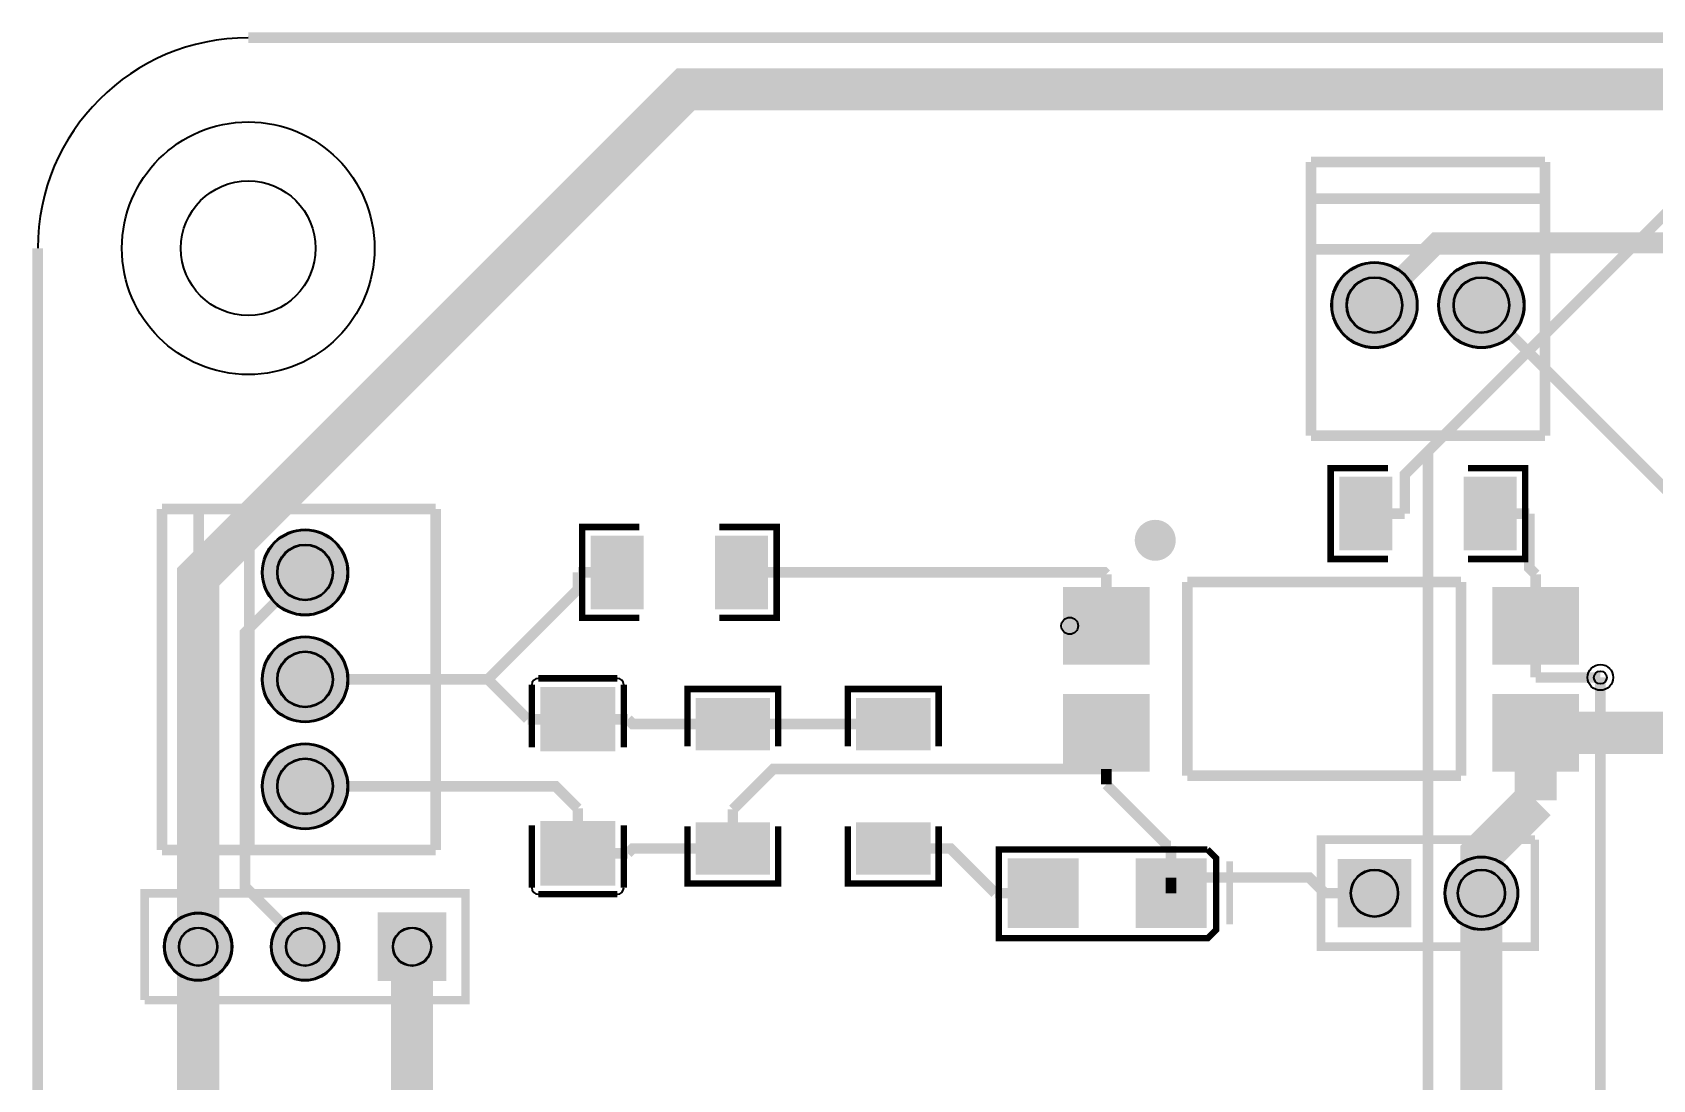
# Model space of a CAD drawing. Header units: millimetres. Extents: x 0 to 140, y -140 to 0.
# Drawn here: x -0.13 to 38.36, y -24.75 to 0.13 of the extents above; entities that cross this region are included whole.
import ezdxf

# ---------------------------------------------------------------- set-up
doc = ezdxf.new("R2010")
doc.units = ezdxf.units.MM
for name, color, linetype, true_color in [('BoardOutLine', 7, 'Continuous', 0xff00ff), ('BottomLayer', 7, 'Continuous', 0x0000ff), ('BottomSolderMaskLayer', 7, 'Continuous', 0xaa00ff), ('Document', 7, 'Continuous', 0xffffff), ('Hole', 7, 'Continuous', 0x222222), ('Multi-Layer', 7, 'Continuous', 0xc0c0c0), ('TopLayer', 7, 'Continuous', 0xff0000), ('TopPasteMaskLayer', 7, 'Continuous', 0x808080), ('TopSilkLayer', 7, 'Continuous', 0xffcc00), ('TopSolderMaskLayer', 7, 'Continuous', 0x800080)]:
    doc.layers.add(name, color=color, linetype=linetype, true_color=true_color)

msp = doc.modelspace()

# ---------------------------------------------------------------- hatches: boundary and pattern name
at = {"layer": 'BottomSolderMaskLayer'}
for points in [[(30.724663449326897, -6.350012700025445, 1), (32.7754635509271, -6.350012700025445, 1)], [(33.26466852933703, -6.350012700025445, 1), (35.31546863093723, -6.350012700025445, 1)], [(5.324612649225344, -12.700025400050777, 1), (7.3754127508255465, -12.700025400050777, 1)], [(5.324612649225344, -15.240030480061023, 1), (7.3754127508255465, -15.240030480061023, 1)], [(5.324612649225344, -17.780035560071155, 1), (7.3754127508255465, -17.780035560071155, 1)], [(30.87467652885948, -19.507239014478046), (32.62547663045984, -19.507239014478046), (32.62547663045984, -21.13284226568453), (30.87467652885948, -21.13284226568453)], [(33.41466852933703, -20.320040640081288, 1), (35.165468630937234, -20.320040640081288, 1)], [(2.9972059944120613, -21.590043180086354, 1), (4.622809245618564, -21.590043180086354, 1)], [(5.537211074422194, -21.590043180086354, 1), (7.1628143256286965, -21.590043180086354, 1)], [(9.70281940563882, -22.402844805689597), (8.077216154432335, -22.402844805689597), (8.077216154432335, -20.777241554483112), (9.70281940563882, -20.777241554483112)]]:
    msp.add_hatch(color=256, dxfattribs=at).paths.add_polyline_path(points)
at = {"layer": 'Document'}
for points in [[(24.1750571501143, -19.820040640081288), (24.1750571501143, -20.820040640081288), (24.32504445008908, -20.820040640081288), (24.32504445008908, -19.820040640081288)], [(23.9500381000762, -20.24503429006859), (23.9500381000762, -20.3950469900941), (24.550038100076335, -20.3950469900941), (24.550038100076335, -20.24503429006859)], [(26.850063500127135, -20.24503429006859), (26.850063500127135, -20.3950469900941), (26.250063500127, -20.3950469900941), (26.250063500127, -20.24503429006859)]]:
    msp.add_hatch(color=256, dxfattribs=at).paths.add_polyline_path(points)
at = {"layer": 'Multi-Layer'}
for points in [[(30.750063500127, -6.350012700025445, 1), (32.750063500127, -6.350012700025445, 1)], [(33.29006858013713, -6.350012700025445, 1), (35.29006858013713, -6.350012700025445, 1)], [(5.350012700025445, -12.700025400050777, 1), (7.350012700025445, -12.700025400050777, 1)], [(5.350012700025445, -15.240030480061023, 1), (7.350012700025445, -15.240030480061023, 1)], [(5.350012700025445, -17.780035560071155, 1), (7.350012700025445, -17.780035560071155, 1)], [(30.900076200152398, -19.532639065278204), (32.600076200152444, -19.532639065278204), (32.600076200152444, -21.107442214884372), (30.900076200152398, -21.107442214884372)], [(33.44006858013713, -20.320040640081288, 1), (35.14006858013713, -20.320040640081288, 1)], [(3.0226060452121626, -21.590043180086354, 1), (4.5974091948184626, -21.590043180086354, 1)], [(5.562611125222295, -21.590043180086354, 1), (7.137414274828595, -21.590043180086354, 1)], [(9.677419354838776, -22.377444754889552), (8.10261620523238, -22.377444754889552), (8.10261620523238, -20.80264160528327), (9.677419354838776, -20.80264160528327)]]:
    msp.add_hatch(color=256, dxfattribs=at).paths.add_polyline_path(points)
at = {"layer": 'TopLayer'}
for points in [[(32.1450596901193, -10.452527305054673), (32.1450596901193, -12.153517907035734), (30.937541275082594, -12.153517907035734), (30.937541275082594, -10.452527305054673)], [(33.89507239014483, -10.452527305054673), (33.89507239014483, -12.153517907035734), (35.10259080518176, -12.153517907035734), (35.10259080518176, -10.452527305054673)], [(14.365024130048369, -13.550520701041364), (14.365024130048369, -11.849530099060189), (13.157505715011439, -11.849530099060189), (13.157505715011439, -13.550520701041364)], [(16.115036830073677, -13.550520701041364), (16.115036830073677, -11.849530099060189), (17.32255524511038, -11.849530099060189), (17.32255524511038, -13.550520701041364)], [(26.380035560071065, -13.070078740157555), (26.380035560071065, -14.87007874015751), (24.380035560071065, -14.87007874015751), (24.380035560071065, -13.070078740157555)], [(36.580060960121955, -13.070078740157555), (36.580060960121955, -14.87007874015751), (34.580060960121955, -14.87007874015751), (34.580060960121955, -13.070078740157555)], [(13.691033782067507, -16.93002286004571), (11.963017526034946, -16.93002286004571), (11.963017526034946, -15.445034290068634), (13.691033782067507, -15.445034290068634)], [(17.360528321056563, -16.905029210058387), (15.659537719075388, -16.905029210058387), (15.659537719075388, -15.697510795021685), (17.360528321056563, -15.697510795021685)], [(21.170535941071876, -16.905029210058387), (19.4695453390907, -16.905029210058387), (19.4695453390907, -15.697510795021685), (21.170535941071876, -15.697510795021685)], [(26.380035560071065, -15.610083820167688), (26.380035560071065, -17.410083820167756), (24.380035560071065, -17.410083820167756), (24.380035560071065, -15.610083820167688)], [(36.580060960121955, -15.610083820167688), (36.580060960121955, -17.410083820167756), (34.580060960121955, -17.410083820167756), (34.580060960121955, -15.610083820167688)], [(13.691033782067507, -18.6300482600966), (11.963017526034946, -18.6300482600966), (11.963017526034946, -20.115036830073677), (13.691033782067507, -20.115036830073677)], [(17.360528321056563, -18.65504191008381), (15.659537719075388, -18.65504191008381), (15.659537719075388, -19.862560325120626), (17.360528321056563, -19.862560325120626)], [(21.170535941071876, -18.65504191008381), (19.4695453390907, -18.65504191008381), (19.4695453390907, -19.862560325120626), (21.170535941071876, -19.862560325120626)], [(24.70015240030466, -21.120040640081356), (23.065151130302183, -21.120040640081356), (23.065151130302183, -19.52004064008122), (24.70015240030466, -19.52004064008122)], [(27.734950469900923, -21.120040640081356), (26.099949199898447, -21.120040640081356), (26.099949199898447, -19.52004064008122), (27.734950469900923, -19.52004064008122)]]:
    msp.add_hatch(color=256, dxfattribs=at).paths.add_polyline_path(points)
at = {"layer": 'TopPasteMaskLayer'}
for points in [[(32.1450596901193, -10.552527305054696), (32.1450596901193, -10.913843027686084), (32.04505969011939, -11.013843027686107), (31.834493268986535, -11.013843027686107), (31.734493268986398, -11.11384302768613), (31.734493268986398, -11.492202184404391), (31.834493268986535, -11.592202184404414), (32.04505969011939, -11.592202184404414), (32.1450596901193, -11.692202184404437), (32.1450596901193, -12.053517907035712), (32.04505969011939, -12.153517907035734), (31.03754127508273, -12.153517907035734), (30.937541275082594, -12.053517907035712), (30.937541275082594, -10.552527305054696), (31.03754127508273, -10.452527305054673), (32.04505969011939, -10.452527305054673)], [(33.89507239014483, -10.552527305054696), (33.89507239014483, -10.913843027686084), (33.99507239014474, -11.013843027686107), (34.205638811277595, -11.013843027686107), (34.30563881127773, -11.11384302768613), (34.30563881127773, -11.492202184404391), (34.205638811277595, -11.592202184404414), (33.99507239014474, -11.592202184404414), (33.89507239014483, -11.692202184404437), (33.89507239014483, -12.053517907035712), (33.99507239014474, -12.153517907035734), (35.002590805181626, -12.153517907035734), (35.10259080518176, -12.053517907035712), (35.10259080518176, -10.552527305054696), (35.002590805181626, -10.452527305054673), (33.99507239014474, -10.452527305054673)], [(14.365024130048369, -13.450520701041341), (14.365024130048369, -13.089204978409953), (14.265024130048232, -12.98920497840993), (14.054457708915379, -12.98920497840993), (13.95445770891547, -12.889204978409907), (13.95445770891547, -12.510845821691646), (14.054457708915379, -12.410845821691623), (14.265024130048232, -12.410845821691623), (14.365024130048369, -12.3108458216916), (14.365024130048369, -11.949530099060212), (14.265024130048232, -11.849530099060189), (13.257505715011575, -11.849530099060189), (13.157505715011439, -11.949530099060212), (13.157505715011439, -13.450520701041341), (13.257505715011575, -13.550520701041364), (14.265024130048232, -13.550520701041364)], [(16.115036830073677, -13.450520701041341), (16.115036830073677, -13.089204978409953), (16.215036830073586, -12.98920497840993), (16.425603251206667, -12.98920497840993), (16.525603251206576, -12.889204978409907), (16.525603251206576, -12.510845821691646), (16.425603251206667, -12.410845821691623), (16.215036830073586, -12.410845821691623), (16.115036830073677, -12.3108458216916), (16.115036830073677, -11.949530099060212), (16.215036830073586, -11.849530099060189), (17.22255524511047, -11.849530099060189), (17.32255524511038, -11.949530099060212), (17.32255524511038, -13.450520701041341), (17.22255524511047, -13.550520701041364), (16.215036830073586, -13.550520701041364)], [(26.380035560071065, -13.070078740157555), (26.380035560071065, -14.87007874015751), (24.380035560071065, -14.87007874015751), (24.380035560071065, -13.070078740157555)], [(36.580060960121955, -13.070078740157555), (36.580060960121955, -14.87007874015751), (34.580060960121955, -14.87007874015751), (34.580060960121955, -13.070078740157555)], [(13.591033782067598, -16.93002286004571), (13.220777241554515, -16.93002286004571), (13.120777241554606, -16.830022860045688), (13.120777241554606, -16.52512065024132), (13.02077724155447, -16.425120650241297), (12.63327406654821, -16.425120650241297), (12.533274066548074, -16.52512065024132), (12.533274066548074, -16.830022860045688), (12.433274066548165, -16.93002286004571), (12.063017526035082, -16.93002286004571), (11.963017526034946, -16.830022860045688), (11.963017526034946, -15.545034290068656), (12.063017526035082, -15.445034290068634), (13.591033782067598, -15.445034290068634), (13.691033782067507, -15.545034290068656), (13.691033782067507, -16.830022860045688)], [(17.260528321056654, -16.905029210058387), (16.899212598425265, -16.905029210058387), (16.79921259842513, -16.805029210058365), (16.79921259842513, -16.59446278892551), (16.69921259842522, -16.494462788925603), (16.32085344170696, -16.494462788925603), (16.220853441706822, -16.59446278892551), (16.220853441706822, -16.805029210058365), (16.120853441706913, -16.905029210058387), (15.759537719075524, -16.905029210058387), (15.659537719075388, -16.805029210058365), (15.659537719075388, -15.797510795021708), (15.759537719075524, -15.697510795021685), (17.260528321056654, -15.697510795021685), (17.360528321056563, -15.797510795021708), (17.360528321056563, -16.805029210058365)], [(21.070535941071967, -16.905029210058387), (20.70922021844035, -16.905029210058387), (20.60922021844044, -16.805029210058365), (20.60922021844044, -16.59446278892551), (20.509220218440532, -16.494462788925603), (20.130861061722044, -16.494462788925603), (20.030861061722135, -16.59446278892551), (20.030861061722135, -16.805029210058365), (19.930861061722226, -16.905029210058387), (19.56954533909061, -16.905029210058387), (19.4695453390907, -16.805029210058365), (19.4695453390907, -15.797510795021708), (19.56954533909061, -15.697510795021685), (21.070535941071967, -15.697510795021685), (21.170535941071876, -15.797510795021708), (21.170535941071876, -16.805029210058365)], [(26.380035560071065, -15.610083820167688), (26.380035560071065, -17.410083820167756), (24.380035560071065, -17.410083820167756), (24.380035560071065, -15.610083820167688)], [(36.580060960121955, -15.610083820167688), (36.580060960121955, -17.410083820167756), (34.580060960121955, -17.410083820167756), (34.580060960121955, -15.610083820167688)], [(13.591033782067598, -18.6300482600966), (13.220777241554515, -18.6300482600966), (13.120777241554606, -18.730048260096623), (13.120777241554606, -19.034950469900878), (13.02077724155447, -19.1349504699009), (12.63327406654821, -19.1349504699009), (12.533274066548074, -19.034950469900878), (12.533274066548074, -18.730048260096623), (12.433274066548165, -18.6300482600966), (12.063017526035082, -18.6300482600966), (11.963017526034946, -18.730048260096623), (11.963017526034946, -20.015036830073655), (12.063017526035082, -20.115036830073677), (13.591033782067598, -20.115036830073677), (13.691033782067507, -20.015036830073655), (13.691033782067507, -18.730048260096623)], [(17.260528321056654, -18.65504191008381), (16.899212598425265, -18.65504191008381), (16.79921259842513, -18.755041910083833), (16.79921259842513, -18.965608331216686), (16.69921259842522, -19.065608331216595), (16.32085344170696, -19.065608331216595), (16.220853441706822, -18.965608331216686), (16.220853441706822, -18.755041910083833), (16.120853441706913, -18.65504191008381), (15.759537719075524, -18.65504191008381), (15.659537719075388, -18.755041910083833), (15.659537719075388, -19.762560325120603), (15.759537719075524, -19.862560325120626), (17.260528321056654, -19.862560325120626), (17.360528321056563, -19.762560325120603), (17.360528321056563, -18.755041910083833)], [(21.070535941071967, -18.65504191008381), (20.70922021844035, -18.65504191008381), (20.60922021844044, -18.755041910083833), (20.60922021844044, -18.965608331216686), (20.509220218440532, -19.065608331216595), (20.130861061722044, -19.065608331216595), (20.030861061722135, -18.965608331216686), (20.030861061722135, -18.755041910083833), (19.930861061722226, -18.65504191008381), (19.56954533909061, -18.65504191008381), (19.4695453390907, -18.755041910083833), (19.4695453390907, -19.762560325120603), (19.56954533909061, -19.862560325120626), (21.070535941071967, -19.862560325120626), (21.170535941071876, -19.762560325120603), (21.170535941071876, -18.755041910083833)], [(24.700076200152353, -21.020066040132065), (24.700076200152353, -20.649530099060257), (24.600076200152216, -20.549530099060235), (24.244170688341455, -20.549530099060235), (24.14417068834132, -20.449530099060212), (24.14417068834132, -20.19057658115321), (24.244170688341455, -20.090576581153186), (24.600076200152216, -20.090576581153186), (24.700076200152353, -19.990551181102433), (24.700076200152353, -19.620040640081243), (24.600076200152216, -19.52004064008122), (23.165074930149785, -19.52004064008122), (23.06504953009903, -19.620040640081243), (23.06504953009903, -21.020066040132065), (23.165074930149785, -21.120066040132087), (24.600076200152216, -21.120066040132087)], [(26.1000508001016, -19.620040640081243), (26.1000508001016, -19.990551181102433), (26.200050800101508, -20.09055118110234), (26.555956311912723, -20.09055118110234), (26.655956311912632, -20.190551181102364), (26.655956311912632, -20.449530099060212), (26.555956311912723, -20.549530099060235), (26.200050800101508, -20.549530099060235), (26.1000508001016, -20.649530099060257), (26.1000508001016, -21.020040640081334), (26.200050800101508, -21.120040640081356), (27.635052070104166, -21.120040640081356), (27.735052070104075, -21.020040640081334), (27.735052070104075, -19.620040640081243), (27.635052070104166, -19.52004064008122), (26.200050800101508, -19.52004064008122)]]:
    msp.add_hatch(color=256, dxfattribs=at).paths.add_polyline_path(points)
at = {"layer": 'TopSilkLayer'}
for points in [[(26.056819913639856, -11.938074676149313), (26.0579200168404, -11.969517919905002), (26.061051442336748, -12.00082418092859), (26.066201077666392, -12.031862368068005), (26.073347359359104, -12.062502512697051), (26.082460363230894, -12.092616312944756), (26.093501929688955, -12.122077670942645), (26.10642582351943, -12.150763220844624), (26.121177927492, -12.178552845406784), (26.137696468969352, -12.205330178963209), (26.155912278572032, -12.230983094692874), (26.17574907981748, -12.255404174138107), (26.197123808518427, -12.27849115700485), (26.219946960603238, -12.300147369366073), (26.244122966904115, -12.320282128472059), (26.26955059334159, -12.338811122472976), (26.296123364828645, -12.355656763464594), (26.323730011123416, -12.370748512378555), (26.352254932759024, -12.384023174355434), (26.381578685103023, -12.395425163366326), (26.41157847851582, -12.404906734971632), (26.442128692518963, -12.412428186245961), (26.473101401815256, -12.417958022028756), (26.50436691195864, -12.4214730868066), (26.535794302436443, -12.422958661674329), (26.567251974880946, -12.42240852596808), (26.59860820412291, -12.419824983314129), (26.629731689773962, -12.415218851982445), (26.66049210603137, -12.408609419586469), (26.690760647400793, -12.400024362319186), (26.720410568054604, -12.389499629061106), (26.749317712563425, -12.377079290850475), (26.77736103578286, -12.36281535633941), (26.80442310971489, -12.3467675540154), (26.83039061522277, -12.329003082094914), (26.85515481654238, -12.309596327138934), (26.878612016598936, -12.288628552568412), (26.900663991225883, -12.266187558384331), (26.92121840046707, -12.24236731351425), (26.94018917523931, -12.217267562330903), (26.95749687773491, -12.190993406982898), (26.973069034059336, -12.163654867293758), (26.986840437705496, -12.135366420066362), (26.99875342259952, -12.106246519725914), (27.00875810456887, -12.076417102305982), (27.01681259022712, -12.046003074856344), (27.0228831523973, -12.01513179241033), (27.02694437134005, -11.983932524700663), (27.02897924119634, -11.952535914858231), (27.02897924119634, -11.921073432360572), (27.02694437134005, -11.88967682251814), (27.0228831523973, -11.858477554808474), (27.01681259022712, -11.827606272362573), (27.00875810456887, -11.797192244912821), (26.99875342259952, -11.767362827492889), (26.986840437705496, -11.738242927152442), (26.973069034059336, -11.709954479925159), (26.95749687773491, -11.682615940236019), (26.94018917523931, -11.656341784888014), (26.92121840046707, -11.631242033704666), (26.900663991225883, -11.607421788834586), (26.878612016598936, -11.584980794650392), (26.85515481654238, -11.564013020079983), (26.83039061522277, -11.544606265124003), (26.80442310971489, -11.526841793203403), (26.77736103578286, -11.510793990879392), (26.749317712563425, -11.496530056368442), (26.720410568054604, -11.484109718157697), (26.69076064740102, -11.47358498489973), (26.66049210603137, -11.464999927632334), (26.629731689773962, -11.458390495236472), (26.59860820412291, -11.453784363904674), (26.567251974880946, -11.451200821250723), (26.535794302436443, -11.450650685544474), (26.50436691195864, -11.452136260412203), (26.473101401815256, -11.455651325190047), (26.442128692518963, -11.461181160972956), (26.41157847851582, -11.468702612247284), (26.381578685103023, -11.47818418385259), (26.352254932759024, -11.489586172863369), (26.323730011123416, -11.502860834840249), (26.296123364828645, -11.517952583754209), (26.26955059334159, -11.534798224745941), (26.244122966904115, -11.553327218746858), (26.219946960603238, -11.57346197785273), (26.197123808518427, -11.595118190214066), (26.17574907981748, -11.61820517308081), (26.155912278572032, -11.642626252525929), (26.137696468969352, -11.668279168255708), (26.121177927492, -11.695056501812019), (26.10642582351943, -11.722846126374293), (26.093501929688955, -11.751531676276272), (26.082460363230894, -11.780993034274161), (26.073347359359104, -11.811106834521752), (26.066201077666392, -11.841746979150912), (26.061051442336748, -11.872785166290214), (26.0579200168404, -11.904091427313915), (26.056819913639856, -11.935534671069377)], [(28.233858267716414, -19.55885191770392), (28.233858267716414, -21.06126492252986), (28.386258572517136, -21.06126492252986), (28.386258572517136, -19.55885191770392)]]:
    msp.add_hatch(color=256, dxfattribs=at).paths.add_polyline_path(points)
at = {"layer": 'TopSolderMaskLayer'}
for points in [[(30.724663449326897, -6.350012700025445, 1), (32.7754635509271, -6.350012700025445, 1)], [(33.26466852933703, -6.350012700025445, 1), (35.31546863093723, -6.350012700025445, 1)], [(32.17046080949535, -10.427127633535292), (32.17046080949535, -12.178917578555229), (30.912142292858334, -12.178917578555229), (30.912142292858334, -10.427127633535292)], [(33.86967127076878, -10.427127633535292), (33.86967127076878, -12.178917578555229), (35.127989787405795, -12.178917578555229), (35.127989787405795, -10.427127633535292)], [(5.324612649225344, -12.700025400050777, 1), (7.3754127508255465, -12.700025400050777, 1)], [(14.390425249424425, -13.575920372560745), (14.390425249424425, -11.824130427540808), (13.132106732787406, -11.824130427540808), (13.132106732787406, -13.575920372560745)], [(16.08963571069762, -13.575920372560745), (16.08963571069762, -11.824130427540808), (17.34795422733464, -11.824130427540808), (17.34795422733464, -13.575920372560745)], [(26.408259989279713, -13.047217404112303), (26.408259989279713, -14.892937495552474), (24.351815431946306, -14.892937495552474), (24.351815431946306, -13.047217404112303)], [(36.608281805094066, -13.047217404112303), (36.608281805094066, -14.892937495552474), (34.55183724776066, -14.892937495552474), (34.55183724776066, -13.047217404112303)], [(5.324612649225344, -15.240030480061023, 1), (7.3754127508255465, -15.240030480061023, 1)], [(13.720590204816745, -16.951853216358018), (11.933461103285936, -16.951853216358018), (11.933461103285936, -15.423208414075702), (13.720590204816745, -15.423208414075702)], [(17.396308518826572, -16.923060974235), (15.623757521305606, -16.923060974235), (15.623757521305606, -15.679480547967955), (17.396308518826572, -15.679480547967955)], [(21.206316138841885, -16.923060974235), (19.43376514132069, -16.923060974235), (19.43376514132069, -15.679480547967955), (21.206316138841885, -15.679480547967955)], [(26.408259989279713, -15.587222484122435), (26.408259989279713, -17.432942575562606), (24.351815431946306, -17.432942575562606), (24.351815431946306, -15.587222484122435)], [(36.608281805094066, -15.587222484122435), (36.608281805094066, -17.432942575562606), (34.55183724776066, -17.432942575562606), (34.55183724776066, -15.587222484122435)], [(5.324612649225344, -17.780035560071155, 1), (7.3754127508255465, -17.780035560071155, 1)], [(13.720590204816745, -18.608217903784293), (11.933461103285936, -18.608217903784293), (11.933461103285936, -20.136862706066495), (13.720590204816745, -20.136862706066495)], [(17.396308518826572, -18.63701014590731), (15.623757521305606, -18.63701014590731), (15.623757521305606, -19.880590572174242), (17.396308518826572, -19.880590572174242)], [(21.206316138841885, -18.63701014590731), (19.43376514132069, -18.63701014590731), (19.43376514132069, -19.880590572174242), (21.206316138841885, -19.880590572174242)], [(24.72555245110493, -21.1454406908814), (23.03975107950214, -21.1454406908814), (23.03975107950214, -19.494640589281175), (24.72555245110493, -19.494640589281175)], [(27.760350520701195, -21.1454406908814), (26.074549149098175, -21.1454406908814), (26.074549149098175, -19.494640589281175), (27.760350520701195, -19.494640589281175)], [(30.87467652885948, -19.507239014478046), (32.62547663045984, -19.507239014478046), (32.62547663045984, -21.13284226568453), (30.87467652885948, -21.13284226568453)], [(33.41466852933703, -20.320040640081288, 1), (35.165468630937234, -20.320040640081288, 1)], [(2.9972059944120613, -21.590043180086354, 1), (4.622809245618564, -21.590043180086354, 1)], [(5.537211074422194, -21.590043180086354, 1), (7.1628143256286965, -21.590043180086354, 1)], [(9.70281940563882, -22.402844805689597), (8.077216154432335, -22.402844805689597), (8.077216154432335, -20.777241554483112), (9.70281940563882, -20.777241554483112)]]:
    msp.add_hatch(color=256, dxfattribs=at).paths.add_polyline_path(points)

# ---------------------------------------------------------------- linework, layer by layer
at = {"layer": 'BoardOutLine', "const_width": 0.25400050800101603}
for points in [[(5, 0), (135, 0)], [(0, -135), (0, -5)]]:
    msp.add_lwpolyline(points, dxfattribs=at)
at = {"layer": 'BoardOutLine'}
msp.add_arc((5, -5), 5, 90, 180, dxfattribs=at)
at = {"layer": 'BottomLayer'}
for points, const_width in [([(31.750063500127, -6.350012700025445), (33.22758445516888, -4.872491744983449), (40.559563119126324, -4.872491744983449), (54.61010922021842, -18.92303784607566)], 0.5), ([(45.72009144018284, -18.92303784607566), (45.72009144018284, -17.780035560071155), (34.29006858013713, -6.350012700025445)], 0.25001270002540005), ([(6.350012700025445, -12.700025400050777), (4.924053848107633, -14.125984251968475), (4.924053848107633, -20.164084328168656), (6.350012700025445, -21.590043180086354)], 0.25001270002540005), ([(46.99009398018802, -66.04013208026413), (37.1158242316485, -56.165862331724725), (37.1158242316485, -15.195326390652781)], 0.25001270002540005), ([(34.29006858013713, -35.5600711201422), (34.29006858013713, -20.320040640081288)], 1), ([(3.8100076200153126, -36.83007366014738), (3.8100076200153126, -21.590043180086354)], 1), ([(8.890017780035578, -21.590043180086354), (8.890017780035578, -23.077978155956316)], 1), ([(8.890017780035578, -36.83007366014738), (8.890017780035578, -23.077978155956316)], 1)]:
    msp.add_lwpolyline(points, dxfattribs=dict(at, const_width=const_width))
at = {"layer": 'BottomSolderMaskLayer'}
for centre, radius in [((31.750063500127, -6.350012700025445), 1.0254000508001015), ((34.29006858013713, -6.350012700025445), 1.0254000508001015), ((31.750063500127, -6.350012700025445), 0.6665230556267565), ((34.29006858013713, -6.350012700025445), 0.6665230556267565), ((6.350012700025445, -12.700025400050777), 1.0254000508001015), ((6.350012700025445, -12.700025400050777), 0.6665230556267565), ((6.350012700025445, -15.240030480061023), 1.0254000508001015), ((6.350012700025445, -15.240030480061023), 0.6665230556267565), ((6.350012700025445, -17.780035560071155), 1.0254000508001015), ((6.350012700025445, -17.780035560071155), 0.6665230556267565), ((34.29006858013713, -20.320040640081288), 0.8754000508001016), ((31.750063500127, -20.320040640081288), 0.5664484065211015), ((34.29006858013713, -20.320040640081288), 0.5664484065211015), ((3.8100076200153126, -21.590043180086354), 0.8128016256032513), ((6.350012700025445, -21.590043180086354), 0.8128016256032513), ((3.8100076200153126, -21.590043180086354), 0.45883962735667416), ((6.350012700025445, -21.590043180086354), 0.45883962735667416), ((8.890017780035578, -21.590043180086354), 0.45883962735667416)]:
    msp.add_circle(centre, radius, dxfattribs=at)
at = {"layer": 'Document'}
for centre, radius in [((5, -5), 3.0000000000000004), ((24.511023622047105, -13.970129540259109), 0.19989839979679963)]:
    msp.add_circle(centre, radius, dxfattribs=at)
at = {"layer": 'Hole'}
msp.add_circle((37.1158242316485, -15.195326390652781), 0.15250190500381003, dxfattribs=at)
at = {"layer": 'Multi-Layer'}
for centre, radius in [((5, -5), 1.6), ((31.750063500127, -6.350012700025445), 1), ((34.29006858013713, -6.350012700025445), 1), ((31.750063500127, -6.350012700025445), 0.6500127000254001), ((34.29006858013713, -6.350012700025445), 0.6500127000254001), ((6.350012700025445, -12.700025400050777), 1), ((6.350012700025445, -12.700025400050777), 0.6500127000254001), ((6.350012700025445, -15.240030480061023), 1), ((6.350012700025445, -15.240030480061023), 0.6500127000254001), ((37.1158242316485, -15.195326390652781), 0.30500381000762006), ((6.350012700025445, -17.780035560071155), 1), ((6.350012700025445, -17.780035560071155), 0.6500127000254001), ((34.29006858013713, -20.320040640081288), 0.8500000000000001), ((31.750063500127, -20.320040640081288), 0.5500127000254001), ((34.29006858013713, -20.320040640081288), 0.5500127000254001), ((3.8100076200153126, -21.590043180086354), 0.7874015748031498), ((3.8100076200153126, -21.590043180086354), 0.4445008890017781), ((6.350012700025445, -21.590043180086354), 0.7874015748031498), ((6.350012700025445, -21.590043180086354), 0.4445008890017781), ((8.890017780035578, -21.590043180086354), 0.4445008890017781)]:
    msp.add_circle(centre, radius, dxfattribs=at)
at = {"layer": 'TopLayer'}
for points, const_width in [([(3.8100076200153126, -21.590043180086354), (3.8100076200153126, -12.80264160528327), (15.38633477266967, -1.2263144526289125), (97.61950723901464, -1.2263144526289125), (102.87020574041162, -6.477012954025895)], 1), ([(33.02032004064017, -9.823977647955303), (40.78841757683517, -2.055880111760189), (81.06096012192029, -2.055880111760189), (82.69469138938302, -3.689611379222697)], 0.25001270002540005), ([(42.32715265430534, -4.8326136652273135), (42.32715265430534, -14.93802387604785), (40.7551435102871, -16.51003302006609), (35.58013716027426, -16.51003302006609)], 1), ([(32.47040894081806, -11.30302260604526), (32.47040894081806, -10.373888747777528), (33.02032004064017, -9.823977647955303)], 0.25001270002540005), ([(33.02032004064017, -9.823977647955303), (33.02032004064017, -25.993141986283945), (32.8608077216154, -26.152654305308715)], 0.25001270002540005), ([(31.5412750825501, -11.30302260604526), (32.47040894081806, -11.30302260604526)], 0.25001270002540005), ([(34.49885699771403, -11.30302260604526), (35.427990855981534, -11.30302260604526)], 0.25001270002540005), ([(35.427990855981534, -11.30302260604526), (35.427990855981534, -12.59232918465841), (35.58013716027426, -12.744475488951025)], 0.25001270002540005), ([(12.83210566421144, -12.700025400050777), (12.83210566421144, -13.09804419608838), (10.690119380238684, -15.240030480061023)], 0.25001270002540005), ([(13.761239522478945, -12.700025400050777), (12.83210566421144, -12.700025400050777)], 0.25001270002540005), ([(16.718821437642873, -12.700025400050777), (25.335534671069354, -12.700025400050777), (25.379984759969602, -12.744475488951025)], 0.25001270002540005), ([(25.379984759969602, -13.970027940055843), (25.379984759969602, -12.744475488951025)], 0.25001270002540005), ([(35.58013716027426, -13.35712471424938), (35.58013716027426, -12.744475488951025)], 0.25001270002540005), ([(35.58013716027426, -13.35712471424938), (35.58013716027426, -13.970027940055843)], 0.25001270002540005), ([(35.58013716027426, -13.970027940055843), (35.58013716027426, -15.195326390652781)], 0.25001270002540005), ([(6.350012700025445, -15.240030480061023), (10.690119380238684, -15.240030480061023)], 0.25001270002540005), ([(10.690119380238684, -15.240030480061023), (11.63754127508264, -16.18745237490475)], 0.25001270002540005), ([(35.58013716027426, -15.195326390652781), (37.1158242316485, -15.195326390652781)], 0.25001270002540005), ([(12.82702565405134, -16.18745237490475), (11.63754127508264, -16.18745237490475)], 0.25001270002540005), ([(12.82702565405134, -16.18745237490475), (14.01651003302004, -16.18745237490475)], 0.25001270002540005), ([(16.510033020065976, -16.30124460248919), (14.130302260604594, -16.30124460248919), (14.01651003302004, -16.18745237490475)], 0.25001270002540005), ([(35.58013716027426, -16.51003302006609), (35.58013716027426, -18.11049022098041)], 1), ([(20.320040640081288, -16.30124460248919), (16.510033020065976, -16.30124460248919)], 0.25001270002540005), ([(25.379984759969602, -16.51003302006609), (25.379984759969602, -17.370586741173497)], 0.25001270002540005), ([(25.379984759969602, -17.370586741173497), (17.469138938277865, -17.370586741173497), (16.510033020065976, -18.329692659385387)], 0.25001270002540005), ([(25.379984759969602, -17.370586741173497), (25.379984759969602, -17.735331470662913)], 0.25001270002540005), ([(6.350012700025445, -17.780035560071155), (12.302514605029273, -17.780035560071155), (12.82702565405134, -18.304546609093222)], 0.25001270002540005), ([(25.379984759969602, -17.735331470662913), (26.83921767843549, -19.1945643891288), (26.9174498348998, -19.1945643891288)], 0.25001270002540005), ([(35.58013716027426, -18.11049022098041), (34.29006858013713, -19.400558801117654), (34.29006858013713, -20.320040640081288)], 1), ([(12.82702565405134, -19.372618745237446), (12.82702565405134, -18.304546609093222)], 0.25001270002540005), ([(16.510033020065976, -19.25882651765312), (16.510033020065976, -18.329692659385387)], 0.25001270002540005), ([(16.510033020065976, -19.25882651765312), (14.130302260604594, -19.25882651765312), (14.01651003302004, -19.372618745237446)], 0.25001270002540005), ([(20.320040640081288, -19.25882651765312), (21.678689357378744, -19.25882651765312), (22.739903479807026, -20.320040640081288)], 0.25001270002540005), ([(26.9174498348998, -19.94716789433585), (26.9174498348998, -19.1945643891288)], 0.25001270002540005), ([(12.82702565405134, -19.372618745237446), (14.01651003302004, -19.372618745237446)], 0.25001270002540005), ([(30.57480314960617, -20.320040640081288), (30.201930403860842, -19.94716789433585), (26.9174498348998, -19.94716789433585)], 0.25001270002540005), ([(26.9174498348998, -20.320040640081288), (26.9174498348998, -19.94716789433585)], 0.25001270002540005), ([(23.882651765303535, -20.320040640081288), (22.739903479807026, -20.320040640081288)], 0.25001270002540005), ([(31.750063500127, -20.320040640081288), (30.57480314960617, -20.320040640081288)], 0.25001270002540005)]:
    msp.add_lwpolyline(points, dxfattribs=dict(at, const_width=const_width))
at = {"layer": 'TopSilkLayer'}
for points, const_width in [([(30.24005588011164, -2.950012700025354), (30.24005588011164, -9.450038100076199)], 0.25400050800101603), ([(30.240081280162485, -2.950038100076199), (35.80007620015249, -2.950038100076199)], 0.25400050800101603), ([(35.80007620015249, -2.950012700025354), (35.80007620015249, -9.450038100076199)], 0.25400050800101603), ([(30.240081280162485, -3.8254508509018024), (35.80007620015249, -3.8254508509018024)], 0.25400050800101603), ([(30.240081280162485, -5.022885445770839), (35.80007620015249, -5.022885445770839)], 0.25400050800101603), ([(30.240081280162485, -9.450038100076199), (35.80007620015249, -9.450038100076199)], 0.25400050800101603), ([(32.06885953771916, -10.223926847853704), (30.70894081788174, -10.223926847853704), (30.70894081788174, -12.382118364236703), (32.06885953771916, -12.382118364236703)], 0.15240030480060962), ([(33.971272542544966, -10.223926847853704), (35.33119126238262, -10.223926847853704), (35.33119126238262, -12.382118364236703), (33.971272542544966, -12.382118364236703)], 0.15240030480060962), ([(2.950012700025354, -11.190017780035532), (9.450038100076199, -11.190017780035532)], 0.25400050800101603), ([(2.950012700025354, -19.2900431800864), (2.950012700025354, -11.190017780035532)], 0.25400050800101603), ([(3.8254508509016887, -19.2900431800864), (3.8254508509016887, -11.190017780035532)], 0.25400050800101603), ([(5.022885445770953, -19.2900431800864), (5.022885445770953, -11.190017780035532)], 0.25400050800101603), ([(9.450038100076199, -19.2900431800864), (9.450038100076199, -11.190017780035532)], 0.25400050800101603), ([(14.288823977648008, -13.779121158242333), (12.928905257810584, -13.779121158242333), (12.928905257810584, -11.620929641859334), (14.288823977648008, -11.620929641859334)], 0.15240030480060962), ([(16.191236982474038, -13.779121158242333), (17.551155702311462, -13.779121158242333), (17.551155702311462, -11.620929641859334), (16.191236982474038, -11.620929641859334)], 0.15240030480060962), ([(27.305029210058365, -12.926162052324116), (33.80492760985521, -12.926162052324116)], 0.25400050800101603), ([(27.305029210058365, -17.526085852171718), (27.305029210058365, -12.926162052324116)], 0.25400050800101603), ([(33.80492760985521, -12.926162052324116), (33.80492760985521, -17.526085852171718)], 0.25400050800101603), ([(11.734417068834318, -15.368834137668273), (11.734417068834318, -16.853822707645463)], 0.15240030480060962), ([(13.767233934467868, -15.216433832867665), (11.886817373634813, -15.216433832867665)], 0.15240030480060962), ([(13.919634239268362, -16.853822707645463), (13.919634239268362, -15.368834137668273)], 0.15240030480060962), ([(17.589128778257646, -16.82882905765814), (17.589128778257646, -15.468910337820716), (15.430937261874533, -15.468910337820716), (15.430937261874533, -16.82882905765814)], 0.15240030480060962), ([(21.399136398272958, -16.82882905765814), (21.399136398272958, -15.468910337820716), (19.240944881889845, -15.468910337820716), (19.240944881889845, -16.82882905765814)], 0.15240030480060962), ([(33.80492760985521, -17.526085852171718), (27.305029210058365, -17.526085852171718)], 0.25400050800101603), ([(11.734417068834318, -20.191236982474038), (11.734417068834318, -18.706248412496848)], 0.15240030480060962), ([(13.919634239268362, -18.706248412496848), (13.919634239268362, -20.191236982474038)], 0.15240030480060962), ([(17.589128778257646, -18.73124206248417), (17.589128778257646, -20.091160782321595), (15.430937261874533, -20.091160782321595), (15.430937261874533, -18.73124206248417)], 0.15240030480060962), ([(21.399136398272958, -18.73124206248417), (21.399136398272958, -20.091160782321595), (19.240944881889845, -20.091160782321595), (19.240944881889845, -18.73124206248417)], 0.15240030480060962), ([(2.950012700025354, -19.2900431800864), (9.450038100076199, -19.2900431800864)], 0.25400050800101603), ([(27.99004318008633, -21.110033020066112), (27.99004318008633, -21.190043180086377), (27.790043180086286, -21.39004318008631), (22.830048260096646, -21.39004318008631), (22.830048260096646, -19.280035560071042), (27.780060960122, -19.280035560071042)], 0.15001270002540007), ([(27.99004318008633, -21.110033020066112), (27.99004318008633, -19.4900177800356), (27.780060960122, -19.280035560071042)], 0.15001270002540007), ([(35.56007112014231, -19.050038100076222), (35.56007112014231, -21.590043180086354), (30.480060960122046, -21.590043180086354), (30.480060960122046, -19.050038100076222), (32.385064770129475, -19.050038100076222)], 0.20320040640081283), ([(35.56007112014231, -19.050038100076222), (32.385064770129475, -19.050038100076222)], 0.20299974599949203), ([(8.255016510033101, -22.86004572009142), (10.160020320040758, -22.86004572009142), (10.160020320040758, -20.320040640081288), (2.5400050800101326, -20.320040640081288), (2.5400050800101326, -22.86004572009142)], 0.20320040640081283), ([(13.767233934467868, -20.343637287274646), (11.886817373634813, -20.343637287274646)], 0.15240030480060962), ([(2.5400050800101326, -22.86004572009142), (8.255016510033101, -22.86004572009142)], 0.20299974599949203)]:
    msp.add_lwpolyline(points, dxfattribs=dict(at, const_width=const_width))
for centre, start, end in [((11.886817373634813, -15.368834137668273), 90, 179.99999999999136), ((13.76723393446764, -15.368834137668273), 0, 90), ((11.886817373634813, -20.191236982474038), 180.00000000000867, 270), ((13.76723393446764, -20.191236982474038), 270, 0)]:
    msp.add_arc(centre, 0.15240030480060962, start, end, dxfattribs=at)
at = {"layer": 'TopSolderMaskLayer'}
for centre, radius in [((31.750063500127, -6.350012700025445), 1.0254000508001015), ((34.29006858013713, -6.350012700025445), 1.0254000508001015), ((31.750063500127, -6.350012700025445), 0.6665230556267565), ((34.29006858013713, -6.350012700025445), 0.6665230556267565), ((6.350012700025445, -12.700025400050777), 1.0254000508001015), ((6.350012700025445, -12.700025400050777), 0.6665230556267565), ((6.350012700025445, -15.240030480061023), 1.0254000508001015), ((6.350012700025445, -15.240030480061023), 0.6665230556267565), ((6.350012700025445, -17.780035560071155), 1.0254000508001015), ((6.350012700025445, -17.780035560071155), 0.6665230556267565), ((34.29006858013713, -20.320040640081288), 0.8754000508001016), ((31.750063500127, -20.320040640081288), 0.5664484065211015), ((34.29006858013713, -20.320040640081288), 0.5664484065211015), ((3.8100076200153126, -21.590043180086354), 0.8128016256032513), ((6.350012700025445, -21.590043180086354), 0.8128016256032513), ((3.8100076200153126, -21.590043180086354), 0.45883962735667416), ((6.350012700025445, -21.590043180086354), 0.45883962735667416), ((8.890017780035578, -21.590043180086354), 0.45883962735667416)]:
    msp.add_circle(centre, radius, dxfattribs=at)

doc.saveas('drawing.dxf')
